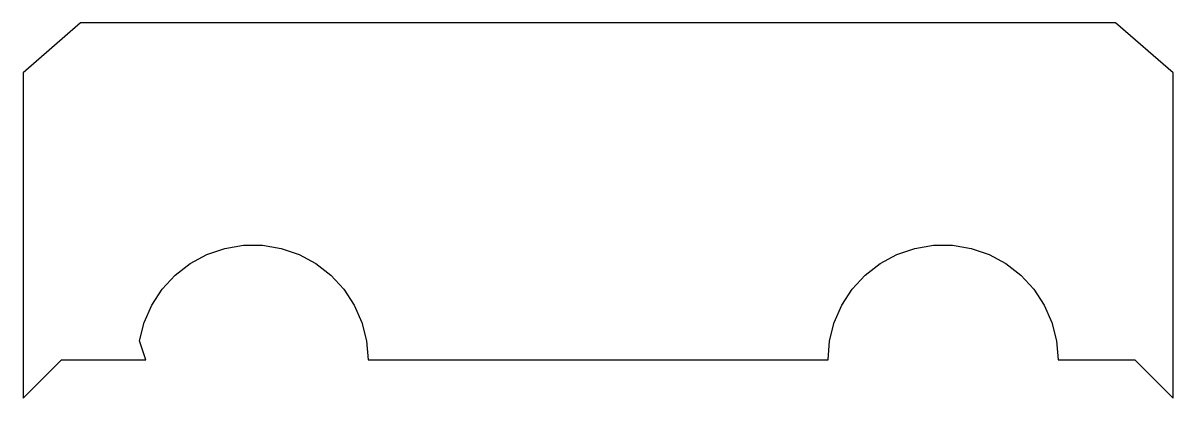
# Model space of a CAD drawing. Header units: millimetres. Extents: x -150 to 150, y -49 to 49.
import ezdxf

# ---------------------------------------------------------------- set-up
doc = ezdxf.new("R2010")
doc.units = ezdxf.units.MM

msp = doc.modelspace()

# ---------------------------------------------------------------- linework, layer by layer
msp.add_lwpolyline([(150, -49), (150, 36), (135, 49), (-135, 49), (-150, 36), (-150, -49), (-140, -39), (-118, -39), (-119.59, -34.06), (-118.37, -29.26), (-116.38, -24.72), (-113.67, -20.57), (-110.32, -16.93), (-106.41, -13.89), (-102.05, -11.53), (-97.36, -9.92), (-92.48, -9.1), (-87.52, -9.1), (-82.64, -9.92), (-77.95, -11.53), (-73.59, -13.89), (-69.68, -16.93), (-66.33, -20.57), (-63.62, -24.72), (-61.63, -29.26), (-60.41, -34.06), (-60, -39), (60, -39), (60.41, -34.06), (61.63, -29.26), (63.62, -24.72), (66.33, -20.57), (69.68, -16.93), (73.59, -13.89), (77.95, -11.53), (82.64, -9.92), (87.52, -9.1), (92.48, -9.1), (97.36, -9.92), (102.05, -11.53), (106.41, -13.89), (110.32, -16.93), (113.67, -20.57), (116.38, -24.72), (118.37, -29.26), (119.59, -34.06), (120, -39), (140, -39)], close=True)

doc.saveas('drawing.dxf')
